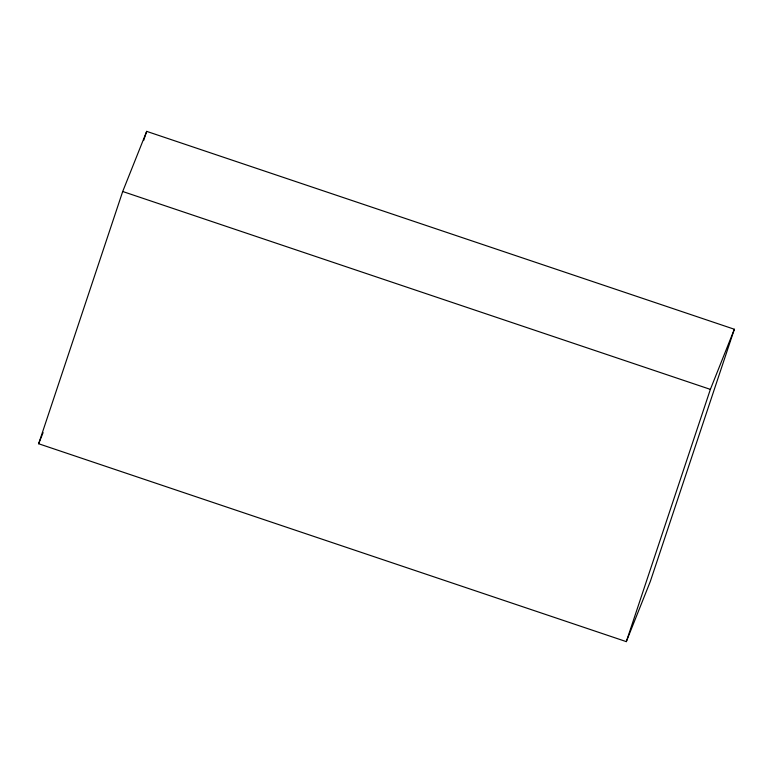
<?xml version="1.0" encoding="UTF-8"?>
<svg xmlns="http://www.w3.org/2000/svg" width="773" height="773" viewBox="0 0 773 773"><rect width="100%" height="100%" fill="white"/><g stroke="black" fill="none" stroke-linecap="round" stroke-linejoin="round"><path stroke-width="1.16" d="M38.65 443.75L122.704 191.501L146.686 131.371L734.35 329.25L650.296 581.499L626.314 641.629L38.65 443.75L43.095 432.619M143.643 140.502L146.686 131.371M626.314 641.629L710.368 389.379L734.35 329.25M122.704 191.501L710.368 389.379"/></g></svg>
